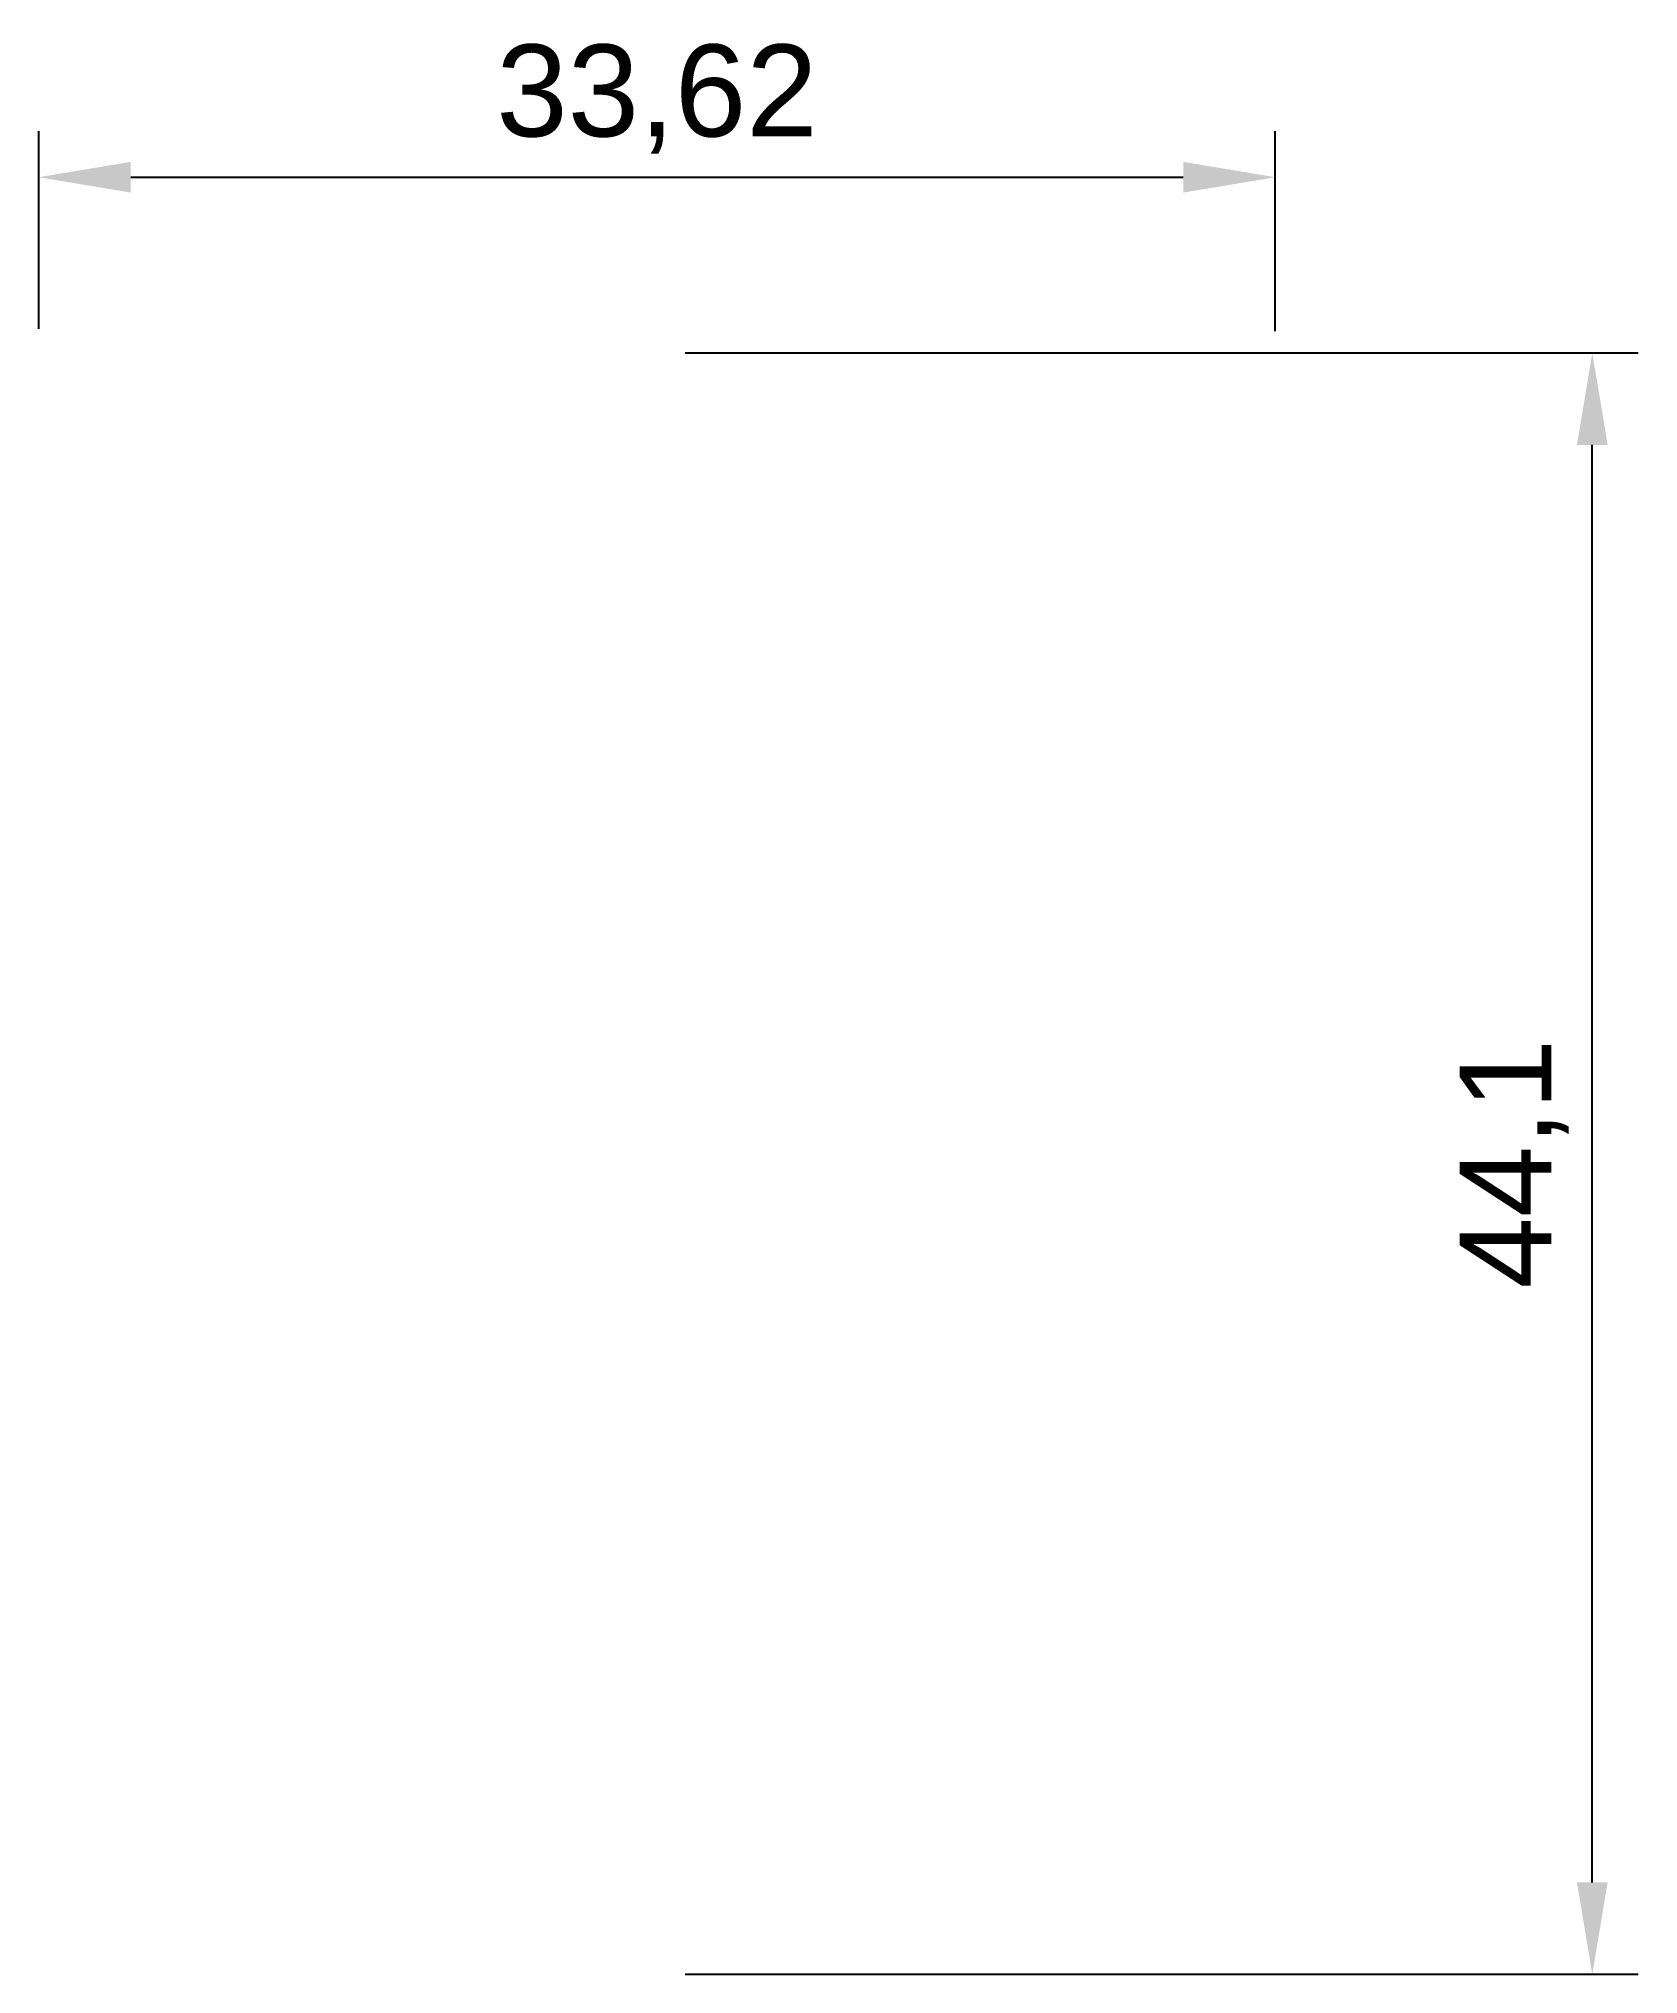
# Model space of a CAD drawing. Header units: millimetres. Extents: x -37.3 to 6.2, y -45 to 7.7.
import ezdxf

# ---------------------------------------------------------------- set-up
doc = ezdxf.new("R2010")
doc.units = ezdxf.units.MM
doc.styles.get("Standard").update_dxf_attribs({"font": 'arial.ttf'})
doc.dimstyles.new('ISO-25', dxfattribs={"dimtxt": 2.5, "dimasz": 2.5, "dimexe": 1.25, "dimexo": 0.625, "dimtad": 1, "dimtxsty": 'Standard', "dimcen": 2.5, "dimadec": 0, "dimazin": 0, "dimtfac": 1, "dimtmove": 0, "dimatfit": 3, "dimfxl": 1, "dimarcsym": 0})

# ---------------------------------------------------------------- blocks, each defined once
blk = doc.blocks.new('*D11')
at = {"color": 0, "lineweight": -2, "transparency": 16777216}
for p, q in [((-37.278, -0.227), (-37.278, 5.145)), ((-3.66, -0.293), (-3.66, 5.145)), ((-34.778, 3.895), (-6.16, 3.895))]:
    blk.add_line(p, q, dxfattribs=at)
at = {"color": 0, "transparency": 16777216}
for points in [[(-34.778, 4.312), (-34.778, 3.478), (-37.278, 3.895)], [(-6.16, 4.312), (-6.16, 3.478), (-3.66, 3.895)]]:
    blk.add_solid(points, dxfattribs=at)
at = {"layer": 'Defpoints', "color": 0, "transparency": 16777216}
for p in [(-3.66, 3.895), (-37.278, -0.852, -2.02), (-3.66, -0.918, -2.02)]:
    blk.add_point(p, dxfattribs=at)
at = {"color": 0, "transparency": 16777216, "insert": (-20.469, 6.022), "char_height": 2.5, "attachment_point": 5}
blk.add_mtext('33,62', dxfattribs=at)
blk = doc.blocks.new('*D12')
at = {"color": 0, "lineweight": -2, "transparency": 16777216}
for p, q in [((-19.702, -0.885), (6.21, -0.885)), ((4.96, -42.488), (4.96, -3.385)), ((-19.702, -44.988), (6.21, -44.988))]:
    blk.add_line(p, q, dxfattribs=at)
at = {"color": 0, "transparency": 16777216}
for points in [[(4.543, -3.385), (5.377, -3.385), (4.96, -0.885)], [(4.543, -42.488), (5.377, -42.488), (4.96, -44.988)]]:
    blk.add_solid(points, dxfattribs=at)
at = {"layer": 'Defpoints', "color": 0, "transparency": 16777216}
for p in [(-20.327, -0.885, -2.02), (4.96, -0.885), (-20.327, -44.988, -2.02)]:
    blk.add_point(p, dxfattribs=at)
at = {"color": 0, "transparency": 16777216, "insert": (2.833, -22.936), "char_height": 2.5, "attachment_point": 5, "rotation": 90}
blk.add_mtext('44,1', dxfattribs=at)

msp = doc.modelspace()

# ---------------------------------------------------------------- dimensions: what is measured, and where the dimension line sits
at = {"color": 2}
for base, p1, p2, angle, picture, middle in [((-3.66, 3.895, 0.084), (-37.278, -0.852, -1.936), (-3.66, -0.918, -1.936), 180, '*D11', (-20.469, 6.022, 0.084)), ((4.96, -0.885, 0.084), (-20.327, -44.988, -1.936), (-20.327, -0.885, -1.936), 90, '*D12', (2.833, -22.936, 0.084))]:
    dim = msp.add_linear_dim(base=base, p1=p1, p2=p2, angle=angle, dimstyle='ISO-25', dxfattribs=at)
    dim.commit()
    dim.dimension.update_dxf_attribs({"geometry": picture, "text_midpoint": middle})

doc.saveas('drawing.dxf')
